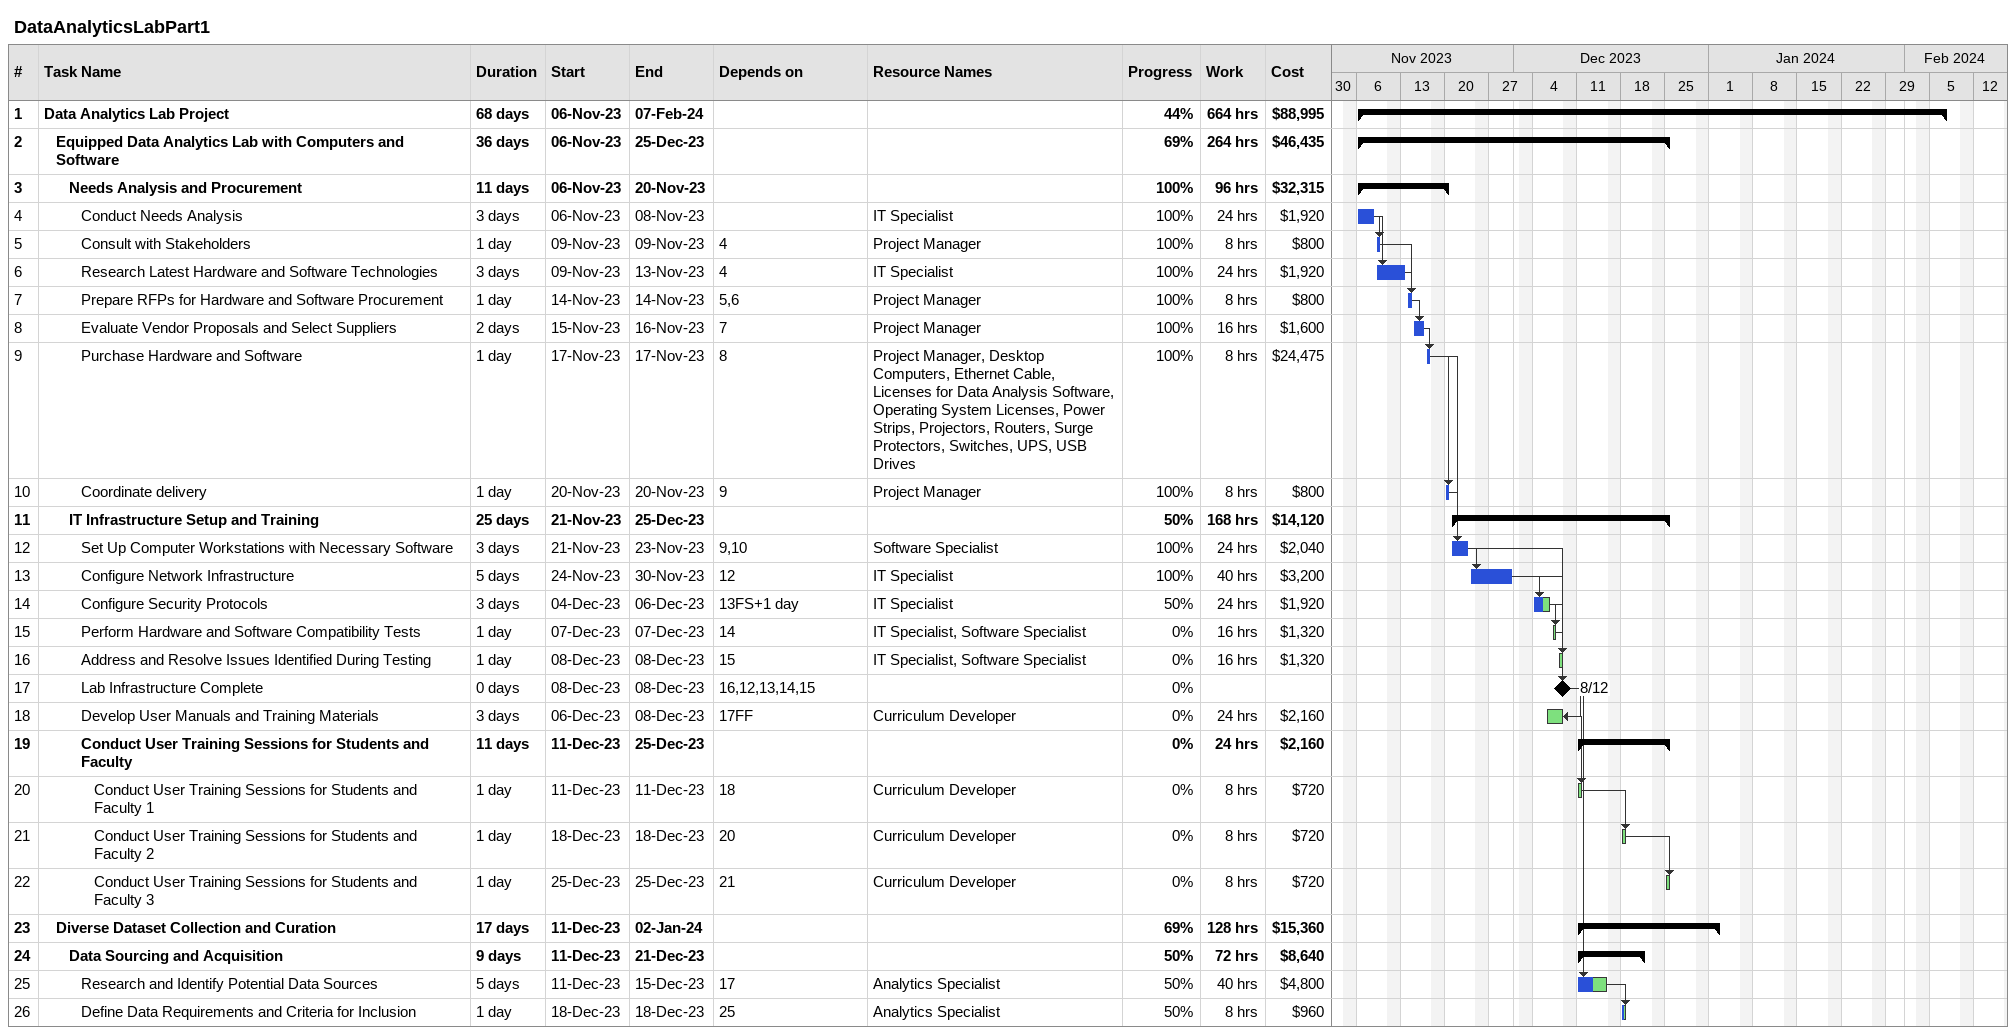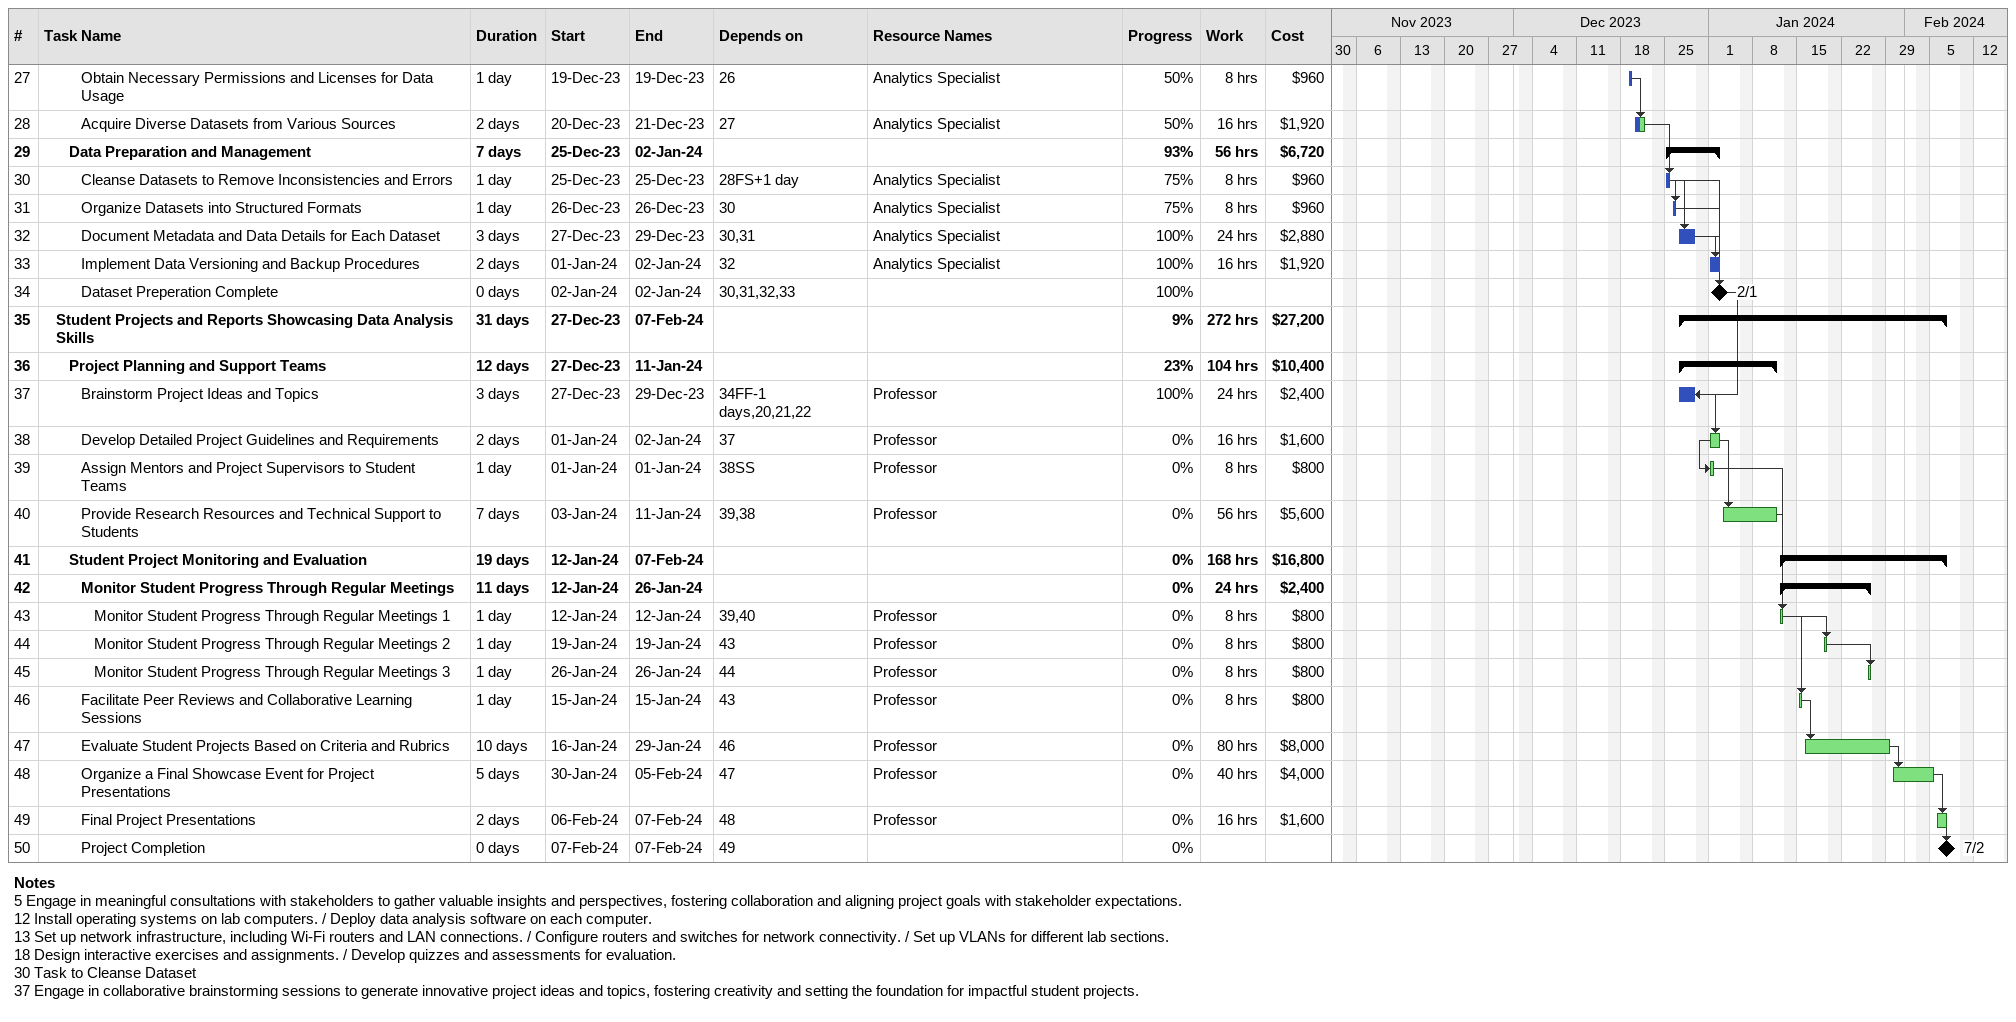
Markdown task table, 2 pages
DataAnalyticsLabPart1

| ID | Level | Task | Duration | Start | Finish | Predecessors | Resources | % complete | Work (h) | Cost ($) |
|---|---|---|---|---|---|---|---|---|---|---|
| 1 | 1 | **Data Analytics Lab Project** | 68d | 2023-11-06 | 2024-02-07 |  |  | 44 | 664 | 88995 |
| 2 | 2 | **Equipped Data Analytics Lab with Computers and Software** | 36d | 2023-11-06 | 2023-12-25 |  |  | 69 | 264 | 46435 |
| 3 | 3 | **Needs Analysis and Procurement** | 11d | 2023-11-06 | 2023-11-20 |  |  | 100 | 96 | 32315 |
| 4 | 4 | Conduct Needs Analysis | 3d | 2023-11-06 | 2023-11-08 |  | IT Specialist | 100 | 24 | 1920 |
| 5 | 4 | Consult with Stakeholders | 1d | 2023-11-09 | 2023-11-09 | 4 | Project Manager | 100 | 8 | 800 |
| 6 | 4 | Research Latest Hardware and Software Technologies | 3d | 2023-11-09 | 2023-11-13 | 4 | IT Specialist | 100 | 24 | 1920 |
| 7 | 4 | Prepare RFPs for Hardware and Software Procurement | 1d | 2023-11-14 | 2023-11-14 | 5, 6 | Project Manager | 100 | 8 | 800 |
| 8 | 4 | Evaluate Vendor Proposals and Select Suppliers | 2d | 2023-11-15 | 2023-11-16 | 7 | Project Manager | 100 | 16 | 1600 |
| 9 | 4 | Purchase Hardware and Software | 1d | 2023-11-17 | 2023-11-17 | 8 | Project Manager, Desktop Computers, Ethernet Cable, Licenses for Data Analysis Software, Operating System Licenses, Power Strips, Projectors, Routers, Surge Protectors, Switches, UPS, USB Drives | 100 | 8 | 24475 |
| 10 | 4 | Coordinate delivery | 1d | 2023-11-20 | 2023-11-20 | 9 | Project Manager | 100 | 8 | 800 |
| 11 | 3 | **IT Infrastructure Setup and Training** | 25d | 2023-11-21 | 2023-12-25 |  |  | 50 | 168 | 14120 |
| 12 | 4 | Set Up Computer Workstations with Necessary Software | 3d | 2023-11-21 | 2023-11-23 | 9, 10 | Software Specialist | 100 | 24 | 2040 |
| 13 | 4 | Configure Network Infrastructure | 5d | 2023-11-24 | 2023-11-30 | 12 | IT Specialist | 100 | 40 | 3200 |
| 14 | 4 | Configure Security Protocols | 3d | 2023-12-04 | 2023-12-06 | 13FS+1d | IT Specialist | 50 | 24 | 1920 |
| 15 | 4 | Perform Hardware and Software Compatibility Tests | 1d | 2023-12-07 | 2023-12-07 | 14 | IT Specialist, Software Specialist | 0 | 16 | 1320 |
| 16 | 4 | Address and Resolve Issues Identified During Testing | 1d | 2023-12-08 | 2023-12-08 | 15 | IT Specialist, Software Specialist | 0 | 16 | 1320 |
| 17 | 4 | Lab Infrastructure Complete | 0d | 2023-12-08 | 2023-12-08 | 16, 12, 13, 14, 15 |  | 0 |  |  |
| 18 | 4 | Develop User Manuals and Training Materials | 3d | 2023-12-06 | 2023-12-08 | 17FF | Curriculum Developer | 0 | 24 | 2160 |
| 19 | 4 | **Conduct User Training Sessions for Students and Faculty** | 11d | 2023-12-11 | 2023-12-25 |  |  | 0 | 24 | 2160 |
| 20 | 5 | Conduct User Training Sessions for Students and Faculty 1 | 1d | 2023-12-11 | 2023-12-11 | 18 | Curriculum Developer | 0 | 8 | 720 |
| 21 | 5 | Conduct User Training Sessions for Students and Faculty 2 | 1d | 2023-12-18 | 2023-12-18 | 20 | Curriculum Developer | 0 | 8 | 720 |
| 22 | 5 | Conduct User Training Sessions for Students and Faculty 3 | 1d | 2023-12-25 | 2023-12-25 | 21 | Curriculum Developer | 0 | 8 | 720 |
| 23 | 2 | **Diverse Dataset Collection and Curation** | 17d | 2023-12-11 | 2024-01-02 |  |  | 69 | 128 | 15360 |
| 24 | 3 | **Data Sourcing and Acquisition** | 9d | 2023-12-11 | 2023-12-21 |  |  | 50 | 72 | 8640 |
| 25 | 4 | Research and Identify Potential Data Sources | 5d | 2023-12-11 | 2023-12-15 | 17 | Analytics Specialist | 50 | 40 | 4800 |
| 26 | 4 | Define Data Requirements and Criteria for Inclusion | 1d | 2023-12-18 | 2023-12-18 | 25 | Analytics Specialist | 50 | 8 | 960 |
| 27 | 4 | Obtain Necessary Permissions and Licenses for Data Usage | 1d | 2023-12-19 | 2023-12-19 | 26 | Analytics Specialist | 50 | 8 | 960 |
| 28 | 4 | Acquire Diverse Datasets from Various Sources | 2d | 2023-12-20 | 2023-12-21 | 27 | Analytics Specialist | 50 | 16 | 1920 |
| 29 | 3 | **Data Preparation and Management** | 7d | 2023-12-25 | 2024-01-02 |  |  | 93 | 56 | 6720 |
| 30 | 4 | Cleanse Datasets to Remove Inconsistencies and Errors | 1d | 2023-12-25 | 2023-12-25 | 28FS+1d | Analytics Specialist | 75 | 8 | 960 |
| 31 | 4 | Organize Datasets into Structured Formats | 1d | 2023-12-26 | 2023-12-26 | 30 | Analytics Specialist | 75 | 8 | 960 |
| 32 | 4 | Document Metadata and Data Details for Each Dataset | 3d | 2023-12-27 | 2023-12-29 | 30, 31 | Analytics Specialist | 100 | 24 | 2880 |
| 33 | 4 | Implement Data Versioning and Backup Procedures | 2d | 2024-01-01 | 2024-01-02 | 32 | Analytics Specialist | 100 | 16 | 1920 |
| 34 | 4 | Dataset Preperation Complete | 0d | 2024-01-02 | 2024-01-02 | 30, 31, 32, 33 |  | 100 |  |  |
| 35 | 2 | **Student Projects and Reports Showcasing Data Analysis Skills** | 31d | 2023-12-27 | 2024-02-07 |  |  | 9 | 272 | 27200 |
| 36 | 3 | **Project Planning and Support Teams** | 12d | 2023-12-27 | 2024-01-11 |  |  | 23 | 104 | 10400 |
| 37 | 4 | Brainstorm Project Ideas and Topics | 3d | 2023-12-27 | 2023-12-29 | 34FF-1d, 20, 21, 22 | Professor | 100 | 24 | 2400 |
| 38 | 4 | Develop Detailed Project Guidelines and Requirements | 2d | 2024-01-01 | 2024-01-02 | 37 | Professor | 0 | 16 | 1600 |
| 39 | 4 | Assign Mentors and Project Supervisors to Student Teams | 1d | 2024-01-01 | 2024-01-01 | 38SS | Professor | 0 | 8 | 800 |
| 40 | 4 | Provide Research Resources and Technical Support to Students | 7d | 2024-01-03 | 2024-01-11 | 39, 38 | Professor | 0 | 56 | 5600 |
| 41 | 3 | **Student Project Monitoring and Evaluation** | 19d | 2024-01-12 | 2024-02-07 |  |  | 0 | 168 | 16800 |
| 42 | 4 | **Monitor Student Progress Through Regular Meetings** | 11d | 2024-01-12 | 2024-01-26 |  |  | 0 | 24 | 2400 |
| 43 | 5 | Monitor Student Progress Through Regular Meetings 1 | 1d | 2024-01-12 | 2024-01-12 | 39, 40 | Professor | 0 | 8 | 800 |
| 44 | 5 | Monitor Student Progress Through Regular Meetings 2 | 1d | 2024-01-19 | 2024-01-19 | 43 | Professor | 0 | 8 | 800 |
| 45 | 5 | Monitor Student Progress Through Regular Meetings 3 | 1d | 2024-01-26 | 2024-01-26 | 44 | Professor | 0 | 8 | 800 |
| 46 | 4 | Facilitate Peer Reviews and Collaborative Learning Sessions | 1d | 2024-01-15 | 2024-01-15 | 43 | Professor | 0 | 8 | 800 |
| 47 | 4 | Evaluate Student Projects Based on Criteria and Rubrics | 10d | 2024-01-16 | 2024-01-29 | 46 | Professor | 0 | 80 | 8000 |
| 48 | 4 | Organize a Final Showcase Event for Project Presentations | 5d | 2024-01-30 | 2024-02-05 | 47 | Professor | 0 | 40 | 4000 |
| 49 | 4 | Final Project Presentations | 2d | 2024-02-06 | 2024-02-07 | 48 | Professor | 0 | 16 | 1600 |
| 50 | 4 | Project Completion | 0d | 2024-02-07 | 2024-02-07 | 49 |  | 0 |  |  |

Notes
- 5: Engage in meaningful consultations with stakeholders to gather valuable insights and perspectives, fostering collaboration and aligning project goals with stakeholder expectations.
- 12: Install operating systems on lab computers. / Deploy data analysis software on each computer.
- 13: Set up network infrastructure, including Wi-Fi routers and LAN connections. / Configure routers and switches for network connectivity. / Set up VLANs for different lab sections.
- 18: Design interactive exercises and assignments. / Develop quizzes and assessments for evaluation.
- 30: Task to Cleanse Dataset
- 37: Engage in collaborative brainstorming sessions to generate innovative project ideas and topics, fostering creativity and setting the foundation for impactful student projects.
